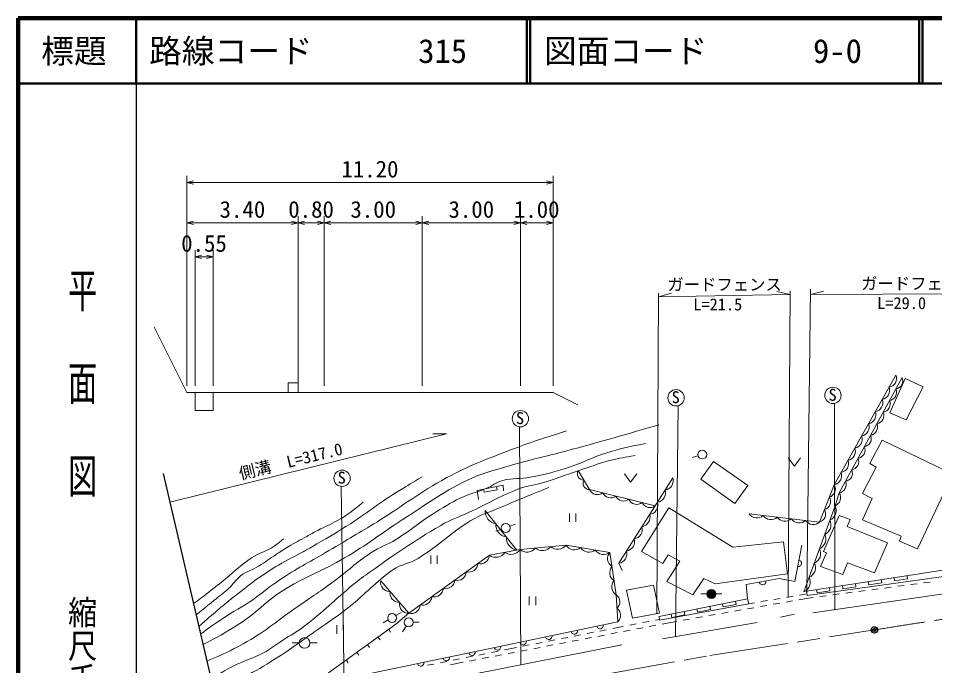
# Model space of a CAD drawing. Units: millimetres, scale not verified, with parts at other scales. Extents: x 40000 to 680000, y 20000 to 380000.
# Drawn here: x 40000 to 180125, y 280936 to 380000 of the extents above; entities that cross this region are included whole.
import ezdxf
from ezdxf.enums import TextEntityAlignment as Align

# ---------------------------------------------------------------- set-up
doc = ezdxf.new("R2010")
doc.units = ezdxf.units.MM
doc.header["$LTSCALE"] = 1000
doc.header["$PDMODE"] = 32
doc.header["$PDSIZE"] = 500
doc.linetypes.add('CHAIN', pattern=[18.5, 12, -1.5, 3.5, -1.5])
for name, color, linetype, lineweight in [('M-BGD', 7, 'Continuous', 13), ('M-BMK', 2, 'CHAIN', 13), ('M-BMK-SRVR', 3, 'Continuous', 25), ('M-STR-HTXT', 7, 'Continuous', 13), ('M-TTL', 2, 'Continuous', 140), ('M-TTL-BAND', 7, 'Continuous', 25), ('M-TTL-LINE', 7, 'Continuous', 50)]:
    doc.layers.add(name, color=color, linetype=linetype, lineweight=lineweight)
doc.layers.add('M-TTL-TXT', color=7, linetype='Continuous')
doc.styles.add('@ＭＳ ゴシック', font='')
doc.styles.add('ＭＳ ゴシック', font='')
doc.styles.get('@ＭＳ ゴシック').set_extended_font_data('@MS Gothic')
doc.styles.get('ＭＳ ゴシック').set_extended_font_data('MS Gothic')

msp = doc.modelspace()

# ---------------------------------------------------------------- hatches: boundary and pattern name
at = {"layer": 'M-BGD'}
msp.add_hatch(color=256, dxfattribs=at).paths.add_polyline_path([(146666, 291898, 0.97359), (145302, 291934, 0.01338), (145301, 291898, 1)])

# ---------------------------------------------------------------- linework, layer by layer
for p, q in [((65770, 323739), (65770, 355874)), ((65770, 354874), (66770, 355124)), ((65770, 354874), (121770, 354874)), ((65770, 354874), (66770, 354624)), ((121770, 354874), (120770, 355124)), ((121770, 354874), (120770, 354624)), ((121770, 323739), (121770, 355874)), ((65770, 323739), (65770, 349709)), ((65770, 348709), (66770, 348959)), ((82770, 348709), (81770, 348959)), ((82770, 323739), (82770, 349709)), ((82770, 323739), (82770, 349709)), ((82770, 348709), (83770, 348959)), ((86770, 348709), (85770, 348959)), ((86770, 323739), (86770, 349709)), ((86770, 323739), (86770, 349709)), ((86770, 348709), (87770, 348959)), ((101770, 348709), (100770, 348959)), ((101770, 323739), (101770, 349709)), ((101770, 323739), (101770, 349709)), ((101770, 348709), (102770, 348959)), ((116770, 348709), (115770, 348959)), ((116770, 323739), (116770, 349709)), ((116770, 323739), (116770, 349709)), ((116770, 348709), (117770, 348959)), ((121770, 348709), (120770, 348959)), ((121770, 323739), (121770, 349709)), ((65770, 348709), (82770, 348709)), ((65770, 348709), (66770, 348459)), ((82770, 348709), (81770, 348459)), ((82770, 348709), (86770, 348709)), ((82770, 348709), (83770, 348459)), ((86770, 348709), (85770, 348459)), ((86770, 348709), (101770, 348709)), ((86770, 348709), (87770, 348459)), ((101770, 348709), (100770, 348459)), ((101770, 348709), (116770, 348709)), ((101770, 348709), (102770, 348459)), ((116770, 348709), (115770, 348459)), ((116770, 348709), (121770, 348709)), ((116770, 348709), (117770, 348459)), ((121770, 348709), (120770, 348459)), ((67020, 323739), (67020, 344506)), ((67020, 343506), (68020, 343756)), ((67020, 343506), (69770, 343506)), ((67020, 343506), (68020, 343256)), ((69770, 343506), (68770, 343756)), ((69770, 343506), (68770, 343256)), ((69770, 323739), (69770, 344506)), ((60770, 332739), (65770, 322739)), ((164759, 308628), (174204, 325410)), ((82770, 324239), (81270, 324239)), ((81270, 324239), (81270, 322739)), ((82770, 322739), (82770, 324239)), ((165516, 307384), (175137, 325032)), ((173259, 319620), (175610, 324890)), ((175610, 324890), (178367, 323593)), ((65770, 322739), (67020, 322739)), ((65770, 322739), (81270, 322739)), ((67020, 322739), (67020, 319989)), ((69770, 319989), (69770, 322739)), ((69770, 322739), (71520, 322739)), ((71520, 322739), (86520, 322739)), ((82770, 322739), (86770, 322739)), ((86520, 322739), (101520, 322739)), ((86770, 322739), (101770, 322739)), ((101520, 322739), (104020, 322739)), ((101770, 322739), (116770, 322739)), ((116770, 322739), (121770, 322739)), ((125567, 320840), (121770, 322739)), ((178367, 323593), (175773, 318566)), ((164784, 321060), (164853, 289527)), ((67020, 319989), (69770, 319989)), ((140895, 320716), (140484, 285372)), ((175773, 318566), (173259, 319620)), ((116635, 317493), (116819, 281071)), ((170191, 311851), (172096, 315459)), ((172096, 315459), (182879, 310230)), ((143052, 312788), (143920, 313072)), ((157714, 312738), (158670, 311464)), ((158670, 311464), (159625, 312738)), ((144379, 309459), (146325, 312195)), ((146325, 312195), (151554, 308486)), ((169097, 307270), (171164, 311324)), ((171164, 311324), (170191, 311851)), ((125616, 310806), (127359, 307887)), ((132677, 310276), (133633, 309002)), ((133633, 309002), (134588, 310276)), ((182879, 310230), (177488, 298798)), ((89345, 308374), (89860, 275765)), ((110139, 307749), (114115, 308566)), ((113207, 307869), (113106, 308359)), ((114187, 307701), (114115, 308566)), ((131818, 296618), (140088, 309671)), ((149548, 305749), (144379, 309459)), ((151554, 308486), (149548, 305749)), ((162530, 302912), (164759, 308628)), ((110343, 306344), (110139, 307749)), ((111147, 307956), (111248, 307466)), ((111248, 307466), (113207, 307869)), ((127359, 307887), (137384, 305403)), ((164894, 305412), (165516, 307384)), ((170556, 306500), (169097, 307270)), ((169097, 303257), (170556, 306500)), ((111398, 304673), (116249, 298622)), ((124293, 304244), (124293, 302944)), ((125268, 302944), (125268, 304244)), ((135319, 298392), (139454, 305081)), ((139454, 305081), (149244, 299061)), ((151747, 304168), (162530, 302912)), ((160138, 292251), (164894, 305412)), ((163138, 298427), (165516, 303940)), ((165516, 303940), (167191, 303291)), ((167191, 303291), (166732, 302237)), ((175015, 300744), (169097, 303257)), ((112999, 301518), (113860, 301822)), ((115162, 302280), (116023, 302584)), ((166732, 302237), (172921, 299751)), ((149244, 299061), (157027, 299912)), ((157027, 299912), (157635, 294987)), ((174731, 300014), (175015, 300744)), ((177488, 298798), (174731, 300014)), ((112033, 297823), (116735, 298714)), ((116735, 298714), (123761, 299363)), ((123761, 299363), (130450, 298268)), ((158719, 293832), (159814, 299385)), ((172921, 299751), (170921, 295130)), ((99710, 288958), (112033, 297823)), ((103087, 297814), (103087, 296514)), ((104062, 296514), (104062, 297814)), ((130450, 298268), (131416, 291789)), ((138542, 296568), (135319, 298392)), ((139393, 297906), (138542, 296568)), ((141157, 296933), (139393, 297906)), ((162678, 296102), (163570, 298210)), ((163570, 298210), (163138, 298427)), ((132345, 295483), (131818, 296618)), ((139150, 293832), (141157, 296933)), ((166056, 294886), (162678, 296102)), ((166786, 296670), (166056, 294886)), ((170921, 295130), (166786, 296670)), ((177465, 294947), (185194, 296137)), ((179708, 294353), (193139, 296245)), ((157635, 294987), (146568, 293467)), ((151301, 293345), (156327, 294277)), ((156327, 294277), (158719, 293832)), ((160502, 292353), (177465, 294947)), ((160628, 291686), (179708, 294353)), ((173926, 294406), (174002, 293912)), ((175979, 294214), (175903, 294709)), ((95413, 293904), (99710, 288958)), ((132994, 292483), (137129, 293253)), ((137129, 293253), (138061, 288997)), ((143163, 291764), (139150, 293832)), ((144805, 294257), (143163, 291764)), ((146568, 293467), (144805, 294257)), ((151508, 291182), (151301, 293345)), ((161491, 289044), (197062, 294152)), ((164117, 292400), (164041, 292894)), ((166018, 293197), (166094, 292702)), ((166094, 292702), (168071, 293005)), ((168071, 293005), (167995, 293499)), ((169972, 293801), (170048, 293307)), ((170048, 293307), (172025, 293610)), ((172025, 293610), (171949, 294104)), ((172474, 292818), (173466, 292948)), ((174002, 293912), (175979, 294214)), ((174457, 293079), (175449, 293209)), ((176440, 293339), (177432, 293470)), ((178423, 293600), (179415, 293730)), ((118136, 291521), (118136, 290221)), ((119111, 290221), (119111, 291521)), ((131666, 287655), (131416, 291789)), ((133926, 288186), (132994, 292483)), ((144388, 291934), (145302, 291934)), ((146681, 291934), (147595, 291934)), ((157503, 291392), (158489, 291556)), ((159476, 291720), (160358, 291867)), ((160628, 291686), (160502, 292353)), ((162064, 292592), (162140, 292098)), ((162140, 292098), (164117, 292400)), ((162560, 291515), (163551, 291645)), ((164542, 291775), (165534, 291906)), ((166525, 292036), (167517, 292166)), ((168508, 292297), (169500, 292427)), ((170491, 292557), (171483, 292688)), ((137995, 288438), (151508, 291182)), ((138067, 287909), (151688, 290425)), ((147691, 290407), (147791, 289917)), ((147791, 289917), (149751, 290315)), ((149751, 290315), (149651, 290805)), ((151508, 291182), (151688, 290425)), ((151688, 290425), (152570, 290572)), ((153469, 289984), (154454, 290158)), ((153557, 290736), (154543, 290900)), ((155439, 290332), (156423, 290507)), ((155530, 291064), (156516, 291228)), ((157408, 290681), (158393, 290855)), ((159377, 291029), (160846, 291289)), ((160846, 291289), (161568, 291384)), ((164850, 290743), (164850, 290834)), ((97737, 287283), (99710, 288958)), ((97747, 288633), (98535, 289096)), ((138061, 288997), (133926, 288186)), ((139851, 288815), (139951, 288325)), ((139951, 288325), (141911, 288723)), ((141911, 288723), (141811, 289213)), ((143771, 289611), (143871, 289121)), ((143871, 289121), (145831, 289519)), ((145592, 288590), (146576, 288764)), ((145831, 289519), (145731, 290009)), ((147561, 288938), (148546, 289113)), ((149530, 289287), (150515, 289461)), ((151500, 289635), (152484, 289810)), ((156565, 288375), (158694, 288801)), ((83143, 277534), (131666, 287655)), ((87440, 279824), (97737, 287283)), ((95770, 287471), (96557, 287935)), ((100373, 287604), (101286, 287604)), ((133488, 287137), (134469, 287329)), ((135451, 287521), (136432, 287712)), ((137413, 287904), (138037, 288026)), ((138067, 287909), (137995, 288438)), ((138449, 287314), (139199, 287459)), ((138506, 285031), (152978, 287524)), ((139199, 287459), (140668, 287719)), ((141653, 287893), (142637, 288067)), ((143622, 288241), (144607, 288416)), ((88726, 287134), (88726, 285834)), ((89701, 285834), (89701, 287134)), ((96638, 286487), (96931, 286082)), ((99290, 287004), (98744, 286141)), ((126965, 285853), (127947, 286047)), ((128928, 286240), (129909, 286434)), ((130593, 285804), (131575, 285993)), ((130890, 286628), (131882, 286824)), ((131882, 286824), (132506, 286945)), ((132557, 286182), (133539, 286370)), ((134521, 286559), (135503, 286748)), ((136485, 286937), (137467, 287126)), ((81857, 284455), (82953, 284456)), ((84609, 284455), (85705, 284456)), ((95018, 285314), (95311, 284909)), ((119117, 284304), (120098, 284497)), ((121079, 284691), (122060, 284885)), ((122737, 284294), (123719, 284482)), ((123041, 285078), (124022, 285272)), ((124701, 284671), (125683, 284860)), ((125003, 285466), (125984, 285659)), ((126665, 285049), (127647, 285238)), ((128629, 285426), (129611, 285615)), ((86578, 275120), (132304, 284119)), ((93398, 284140), (93692, 283735)), ((112381, 282963), (113362, 283160)), ((114342, 283358), (115181, 283527)), ((115181, 283527), (116174, 283722)), ((116845, 283161), (117827, 283350)), ((117155, 283916), (118136, 284110)), ((118809, 283538), (119791, 283727)), ((120773, 283916), (121755, 284105)), ((90159, 281794), (90452, 281389)), ((91779, 282967), (92072, 282562)), ((106499, 281779), (107480, 281977)), ((108460, 282174), (109440, 282371)), ((108989, 281650), (109971, 281839)), ((110421, 282569), (111401, 282766)), ((110953, 282028), (111935, 282217)), ((112917, 282406), (113899, 282594)), ((114881, 282783), (115863, 282972)), ((102578, 280990), (103558, 281188)), ((104539, 281385), (105519, 281582)), ((106094, 281081), (107256, 281317)), ((107256, 281317), (108006, 281462))]:
    msp.add_line(p, q, dxfattribs=at)
for centre, radius in [((140582, 321927), 1250), ((164570, 322292), 1250), ((116777, 318735), 1250), ((144580, 313248), 683), ((89506, 309614), 1250), ((114516, 302014), 683), ((145984, 291898), 683), ((97164, 288248), 683), ((99675, 287568), 683), ((83772, 284412), 820)]:
    msp.add_circle(centre, radius, dxfattribs=at)
for centre, radius, start, end in [((172900, 324916), 1395, 280.53128, 20.72694), ((173988, 324513), 1260, 278.49826, 24.30541), ((171850, 323052), 1395, 280.53128, 20.72694), ((173026, 322748), 1260, 278.49826, 24.30541), ((170801, 321187), 1395, 280.53128, 20.72694), ((172064, 320983), 1260, 278.49826, 24.30541), ((169752, 319322), 1395, 280.53128, 20.72694), ((171102, 319219), 1260, 278.49826, 24.30541), ((168702, 317457), 1395, 280.53128, 20.72694), ((170140, 317454), 1260, 278.49826, 24.30541), ((167653, 315593), 1395, 280.53128, 20.72694), ((169178, 315689), 1260, 278.49826, 24.30541), ((166603, 313728), 1395, 280.53128, 20.72694), ((168216, 313925), 1260, 278.49826, 24.30541), ((167254, 312160), 1260, 278.49826, 24.30541), ((165554, 311863), 1395, 280.53128, 20.72694), ((126457, 310318), 972, 149.90889, 271.78429), ((164504, 309999), 1395, 280.53128, 20.72694), ((166292, 310395), 1260, 278.49826, 24.30541), ((127329, 308859), 972, 149.90889, 271.78429), ((138679, 309257), 1468, 278.90148, 16.38671), ((163646, 307964), 1296, 286.57483, 30.80655), ((165330, 308631), 1260, 278.49826, 24.30541), ((128558, 308431), 1317, 204.41533, 307.74648), ((130563, 307935), 1317, 204.41533, 307.74648), ((132568, 307438), 1317, 204.41533, 307.74648), ((137498, 307392), 1468, 278.90148, 16.38671), ((164423, 306644), 1320, 290.90769, 34.11631), ((134573, 306941), 1317, 204.41533, 307.74648), ((136578, 306444), 1317, 204.41533, 307.74648), ((136317, 305527), 1468, 278.90148, 16.38671), ((162903, 306059), 1296, 286.57483, 30.80655), ((113315, 304554), 1921, 176.4246, 261.01336), ((135135, 303663), 1468, 278.90148, 16.38671), ((152933, 304965), 1428, 213.8927, 312.81262), ((162160, 304154), 1296, 286.57483, 30.80655), ((163454, 304692), 1610, 293.71565, 26.54501), ((155089, 304714), 1428, 213.8927, 312.81262), ((157246, 304462), 1428, 213.8927, 312.81262), ((159402, 304211), 1428, 213.8927, 312.81262), ((161559, 303960), 1428, 213.8927, 312.81262), ((162661, 302499), 1610, 293.71565, 26.54501), ((114932, 302536), 1921, 176.4246, 261.01336), ((133954, 301798), 1468, 278.90148, 16.38671), ((116549, 300519), 1921, 176.4246, 261.01336), ((132773, 299933), 1468, 278.90148, 16.38671), ((161869, 300305), 1610, 293.71565, 26.54501), ((115339, 299652), 1682, 235.38115, 326.09665), ((117802, 299951), 1633, 229.20804, 321.33975), ((120144, 300167), 1633, 229.20804, 321.33975), ((122486, 300383), 1633, 229.20804, 321.33975), ((125042, 300193), 1526, 212.95476, 308.45863), ((127271, 299828), 1526, 212.95476, 308.45863), ((129501, 299463), 1526, 212.95476, 308.45863), ((131591, 298068), 1468, 278.90148, 16.38671), ((161076, 298112), 1610, 293.71565, 26.54501), ((110612, 297941), 1426, 256.21559, 355.23921), ((112988, 299207), 1682, 235.38115, 326.09665), ((131543, 297328), 1442, 139.26935, 237.69284), ((159266, 296608), 500, 258.85101, 78.85101), ((108852, 296675), 1426, 256.21559, 355.23921), ((131865, 295168), 1442, 139.26935, 237.69284), ((160283, 295918), 1610, 293.71565, 26.54501), ((107091, 295408), 1426, 256.21559, 355.23921), ((159490, 293725), 1610, 293.71565, 26.54501), ((96840, 293698), 1442, 171.77846, 270.19318), ((105331, 294142), 1426, 256.21559, 355.23921), ((132187, 293008), 1442, 139.26935, 237.69284), ((153814, 293811), 500, 190.50802, 10.50802), ((98272, 292049), 1442, 171.77846, 270.19318), ((101810, 291609), 1426, 256.21559, 355.23921), ((103570, 292876), 1426, 256.21559, 355.23921), ((130658, 290706), 1322, 311.91528, 55.00422), ((99705, 290401), 1442, 171.77846, 270.19318), ((100049, 290343), 1426, 256.21559, 355.23921), ((130783, 288639), 1322, 311.91528, 55.00422), ((125026, 286269), 500, 191.78167, 11.78167), ((128941, 287086), 500, 191.78167, 11.78167), ((117194, 284636), 500, 191.78167, 11.78167), ((121110, 285453), 500, 191.78167, 11.78167), ((109363, 283003), 500, 191.78167, 11.78167), ((113278, 283819), 500, 191.78167, 11.78167), ((105447, 282186), 500, 191.78167, 11.78167), ((101531, 281369), 500, 191.78167, 11.78167)]:
    msp.add_arc(centre, radius, start, end, dxfattribs=at)
for points, knots in [([(67871, 285763), (69243, 286796), (69632, 287071), (70793, 287864), (72496, 289027), (73559, 289509), (75279, 290647), (77314, 291995), (78287, 292991), (80332, 294323), (83053, 296094), (84702, 296884), (87494, 298539), (90394, 300257), (92031, 301200), (94899, 302971), (99090, 305559), (101217, 307379), (105546, 309727), (108950, 311572), (111019, 312296), (114627, 313699), (118174, 315079), (119425, 315474), (123842, 316861)], [0, 0, 0, 0, 1, 1, 1, 2, 2, 2, 3, 3, 3, 4, 4, 4, 5, 5, 5, 6, 6, 6, 7, 7, 7, 8, 8, 8, 8]), ([(68240, 284173), (70664, 285408), (71371, 285826), (73299, 287019), (76474, 288984), (77777, 290785), (80961, 292735), (84322, 294794), (86501, 295420), (89899, 297417), (93460, 299509), (95236, 301029), (98716, 303254), (102515, 305684), (104508, 307310), (108566, 309274), (111007, 310455), (112538, 310740), (115133, 311524), (118448, 312525), (120363, 312875), (123707, 313774), (129284, 315272), (131050, 315801), (137935, 317787)], [0, 0, 0, 0, 1, 1, 1, 2, 2, 2, 3, 3, 3, 4, 4, 4, 5, 5, 5, 6, 6, 6, 7, 7, 7, 8, 8, 8, 8]), ([(68829, 281637), (71473, 282736), (72278, 283136), (74394, 284283), (77683, 286067), (79222, 287565), (82298, 289695), (84585, 291277), (85901, 292114), (88136, 293769), (90422, 295462), (91539, 296638), (93912, 298208), (95348, 299157), (96346, 299359), (97804, 300275), (100247, 301810), (101432, 302950), (103884, 304470), (105519, 305485), (106438, 306074), (108202, 306842), (109450, 307385), (110225, 307499), (111481, 308025), (112527, 308462), (113008, 308969), (114100, 309274), (115689, 309718), (116671, 309470), (118295, 309761), (120615, 310176), (121885, 310575), (124133, 311281), (126414, 311996), (127566, 312759), (129848, 313470), (132180, 314196), (133055, 314365), (135929, 314929)], [0, 0, 0, 0, 1, 1, 1, 2, 2, 2, 3, 3, 3, 4, 4, 4, 5, 5, 5, 6, 6, 6, 7, 7, 7, 8, 8, 8, 9, 9, 9, 10, 10, 10, 11, 11, 11, 12, 12, 12, 13, 13, 13, 13]), ([(69478, 278843), (70594, 279616), (70954, 279819), (71931, 280392), (74141, 281687), (75681, 281832), (77890, 283128), (78924, 283734), (79442, 284172), (80444, 284830), (81721, 285670), (82512, 286032), (83727, 286959), (86782, 289287), (88242, 290901), (91206, 293343), (92189, 294152), (92788, 294544), (93821, 295289), (97909, 298235), (100257, 299820), (104584, 302403), (106199, 303367), (107259, 303609), (108962, 304410), (111865, 305775), (113394, 306762), (116380, 307936), (117935, 308548), (118920, 308533), (120515, 309031), (122838, 309756), (124100, 310279), (126413, 311037), (128069, 311580), (128978, 311956), (130669, 312375), (132080, 312725), (132586, 312820), (134318, 313105)], [0, 0, 0, 0, 1, 1, 1, 2, 2, 2, 3, 3, 3, 4, 4, 4, 5, 5, 5, 6, 6, 6, 7, 7, 7, 8, 8, 8, 9, 9, 9, 10, 10, 10, 11, 11, 11, 12, 12, 12, 13, 13, 13, 13]), ([(67600, 286929), (70117, 289151), (70802, 289772), (72955, 291472), (74793, 292923), (75813, 293756), (77758, 295059), (80710, 297036), (82607, 297748), (85663, 299559), (87671, 300749), (88816, 301384), (90771, 302660), (93749, 304604), (95282, 305902), (98311, 307768), (99653, 308594), (100099, 308876), (101776, 309835)], [0, 0, 0, 0, 1, 1, 1, 2, 2, 2, 3, 3, 3, 4, 4, 4, 5, 5, 5, 6, 6, 6, 6]), ([(69943, 276841), (72140, 277924), (72734, 278221), (74485, 279175), (76391, 280215), (77459, 280803), (79289, 281972), (81892, 283636), (83273, 284687), (85795, 286472), (87656, 287789), (88755, 288454), (90538, 289877), (93238, 292032), (94456, 293612), (97287, 295593), (98637, 296537), (99722, 296482), (101118, 297356), (104407, 299418), (105903, 301092), (109205, 303133), (110842, 304145), (111939, 304373), (113704, 305139), (116577, 306386), (117527, 306747), (121123, 308180)], [0, 0, 0, 0, 1, 1, 1, 2, 2, 2, 3, 3, 3, 4, 4, 4, 5, 5, 5, 6, 6, 6, 7, 7, 7, 8, 8, 8, 9, 9, 9, 9]), ([(67186, 288709), (68516, 289789), (68848, 290060), (69914, 290924), (70793, 291637), (71333, 291981), (72164, 292749), (72924, 293450), (73171, 294033), (73988, 294667), (74959, 295420), (75696, 295541), (76745, 296181), (77817, 296835), (78368, 297279), (79420, 297964), (80132, 298428), (80532, 298686), (81258, 299126), (82346, 299785), (82983, 300105), (84096, 300721), (84757, 301087), (85128, 301291), (85798, 301640), (86971, 302250), (87679, 302494), (88825, 303153), (90445, 304084), (90976, 304554), (92716, 305937)], [0, 0, 0, 0, 1, 1, 1, 2, 2, 2, 3, 3, 3, 4, 4, 4, 5, 5, 5, 6, 6, 6, 7, 7, 7, 8, 8, 8, 9, 9, 9, 10, 10, 10, 10]), ([(66787, 290428), (68556, 291759), (69023, 292095), (70421, 293208), (70909, 293596), (71179, 293817), (71664, 294208), (73226, 295464), (73993, 296316), (75664, 297424), (76935, 298266), (77877, 298356), (79123, 299234), (79713, 299651), (79940, 299808), (80582, 300370)], [0, 0, 0, 0, 1, 1, 1, 2, 2, 2, 3, 3, 3, 4, 4, 4, 5, 5, 5, 5])]:
    msp.add_open_spline(points, degree=3, knots=knots, dxfattribs=at)
at = {"layer": 'M-BMK'}
for p, q in [((145761, 282481), (170903, 286399)), ((128523, 279380), (145761, 282481))]:
    msp.add_line(p, q, dxfattribs=at)
msp.add_arc((324657, -657320), 956162, 93.24354, 99.25348, dxfattribs=at)
at = {"layer": 'M-BMK-SRVR'}
msp.add_line((62162, 310338), (72157, 267314), dxfattribs=at)
msp.add_circle((170903, 286399), 500, dxfattribs=at)
msp.add_point((170903, 286399), dxfattribs=at)
at = {"layer": 'M-STR-HTXT'}
for p, q in [((137902, 337939), (137650, 288916)), ((137899, 337379), (139889, 337915)), ((137899, 337379), (158015, 337744)), ((158015, 337744), (156006, 338207)), ((158018, 338274), (157728, 291429)), ((161145, 338547), (160553, 292083)), ((161134, 337747), (163132, 338254)), ((161134, 337747), (193611, 337865)), ((63178, 305964), (105470, 316429)), ((105470, 316429), (103408, 316434))]:
    msp.add_line(p, q, dxfattribs=at)
at = {"layer": 'M-TTL'}
for p, q in [((40000, 380000), (40000, 20000)), ((680000, 380000), (40000, 380000))]:
    msp.add_line(p, q, dxfattribs=at)
at = {"layer": 'M-TTL-BAND'}
msp.add_line((58000, 370000), (58000, 20000), dxfattribs=at)
at = {"layer": 'M-TTL-LINE'}
for p, q in [((58000, 380000), (58000, 370000)), ((117750, 380000), (117750, 370000)), ((118250, 380000), (118250, 370000)), ((177750, 380000), (177750, 370000)), ((178250, 380000), (178250, 370000)), ((40000, 370000), (680000, 370000))]:
    msp.add_line(p, q, dxfattribs=at)

# ---------------------------------------------------------------- texts
at = {"layer": 'M-BGD', "style": 'ＭＳ ゴシック'}
for s, p in [('11.20', (93770, 354874)), ('3.40', (74270, 348709)), ('0.80', (84770, 348709)), ('3.00', (94270, 348709)), ('3.00', (109270, 348709)), ('1.00', (119270, 348709)), ('0.55', (68395, 343506))]:
    msp.add_text(s, height=2566, dxfattribs=at).set_placement(p, align=Align.BOTTOM_CENTER)
for p in [(139904, 320553), (163892, 320918), (116098, 317361), (88827, 308240)]:
    msp.add_text('S', height=1833, dxfattribs=at).set_placement(p, align=Align.BOTTOM_LEFT)
at = {"layer": 'M-STR-HTXT', "style": 'ＭＳ ゴシック'}
for s, p in [('ガードフェンス', (168876, 337954)), ('ガードフェンス', (139247, 337802)), ('L=21.5', (143216, 334754)), ('L=29.0', (171330, 334959))]:
    msp.add_text(s, height=1833, dxfattribs=at).set_placement(p, align=Align.BOTTOM_LEFT)
msp.add_text('側溝\u3000L=317.0', height=1833, rotation=13.899, dxfattribs=at).set_placement((74129, 308858), align=Align.BOTTOM_LEFT)
at = {"layer": 'M-TTL-BAND', "style": '@ＭＳ ゴシック'}
for s, width, p in [('平  面  図', 1.6, (49777, 306475)), ('縮尺千分の一', 1.15, (49777, 261030))]:
    msp.add_text(s, height=3258, rotation=270, dxfattribs=dict(at, width=width)).set_placement(p, align=Align.MIDDLE_RIGHT)
at = {"layer": 'M-TTL-TXT', "style": 'ＭＳ ゴシック'}
msp.add_text('標題', height=3666, dxfattribs=at).set_placement((48500, 375000), align=Align.MIDDLE_CENTER)
for s, p in [('路線コード', (60000, 375000)), ('図面コード', (120380, 375000)), ('315', (101142, 375000)), ('9-0', (161521, 375000))]:
    msp.add_text(s, height=3666, dxfattribs=at).set_placement(p, align=Align.MIDDLE_LEFT)

doc.saveas('drawing.dxf')
